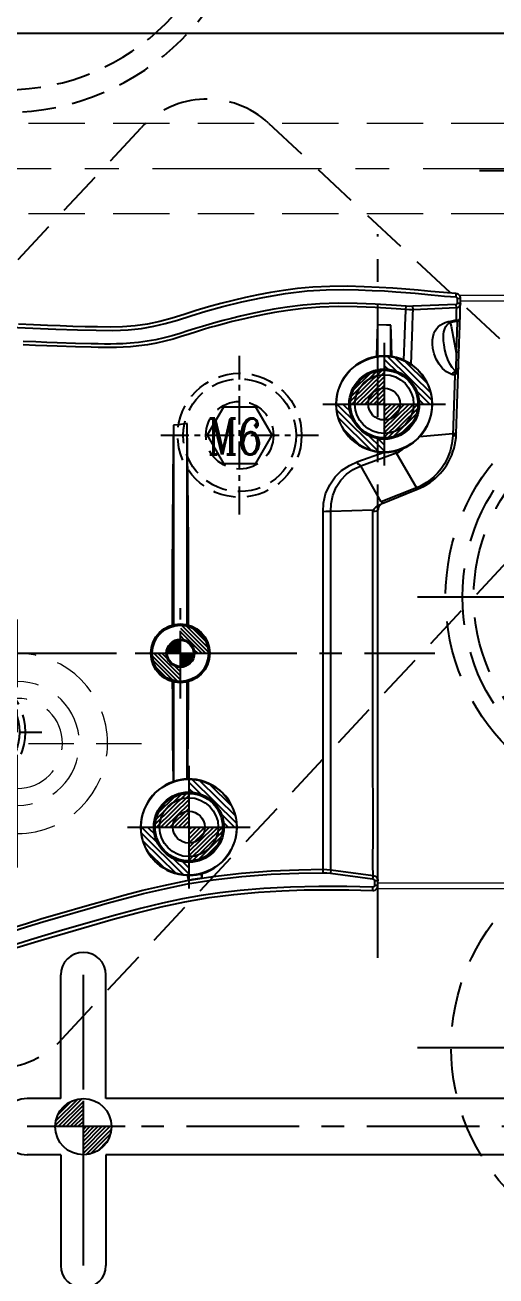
# Model space of a CAD drawing. Header units: millimetres. Extents: x 33920 to 35330, y -21664 to -20666.
# Drawn here: x 34543.4 to 34585.2, y -20883.6 to -20772.6 of the extents above; entities that cross this region are included whole.
import ezdxf

# ---------------------------------------------------------------- set-up
doc = ezdxf.new("R2010")
doc.units = ezdxf.units.MM
doc.header["$LTSCALE"] = 8
for name, pattern in [('CENTER', [2, 1.25, -0.25, 0.25, -0.25]), ('CENTER2', [1.125, 0.75, -0.125, 0.125, -0.125]), ('HIDDEN', [0.375, 0.25, -0.125])]:
    doc.linetypes.add(name, pattern=pattern)
for name, color, linetype in [('Cav-cor', 1, 'Continuous'), ('DEFAULT_1', 7, 'CENTER'), ('PIN', 5, 'Continuous'), ('Ru', 8, 'Continuous'), ('SCREW', 52, 'HIDDEN'), ('SP', 3, 'Continuous'), ('SPRING', 142, 'Continuous'), ('壓塊', 157, 'Continuous')]:
    doc.layers.add(name, color=color, linetype=linetype)
for name, color, linetype, lineweight in [('dim', 3, 'Continuous', 15), ('WR', 122, 'HIDDEN', 18), ('枕位', 75, 'Continuous', 15)]:
    doc.layers.add(name, color=color, linetype=linetype, lineweight=lineweight)
doc.styles.add('ROMANC', font='RomanC.ttf', dxfattribs={"width": 0.8, "height": 7})
doc.styles.get("Standard").update_dxf_attribs({"font": 'txt.shx', "width": 0.67, "bigfont": 'chineset.shx'})

# ---------------------------------------------------------------- blocks, each defined once
blk = doc.blocks.new('20160824.190618')
at = {"layer": 'PIN', "linetype": 'Continuous'}
h = blk.add_hatch(dxfattribs=at)
h.set_pattern_fill('ANSI31', color=256, scale=14.666667, style=0)
h.set_pattern_definition([(315, (-128345.2846, -36662.2767), (-1.296362432, -1.296362432), [])])
h.paths.add_polyline_path([(-16, 0), (-16, -11, -0.414214), (-27, 0)])
h.paths.add_polyline_path([(-5, 0), (-16, 0), (-16, 11, -0.414214)])
at = {"layer": 'PIN', "linetype": 'CENTER2'}
for p, q in [((-16, -16.5), (-16, 16.5)), ((-32.5, 0), (0.5, 0))]:
    blk.add_line(p, q, dxfattribs=at)
at = {"layer": 'PIN', "linetype": 'Continuous'}
blk.add_circle((-16, 0), 11, dxfattribs=at)
at = {"layer": 'SPRING', "linetype": 'CENTER', "ltscale": 0.5}
for p, q in [((-16, 23.5), (-16, -23.5)), ((-39.5, 0), (7.5, 0))]:
    blk.add_line(p, q, dxfattribs=at)
at = {"layer": 'SPRING', "linetype": 'HIDDEN', "ltscale": 1.5}
for radius in [22, 20, 12.5, 12]:
    blk.add_circle((-16, 0), radius, dxfattribs=at)
for centre, start, end in [((0, 0), 0, 180), ((-32, 0), 180, 0)]:
    blk.add_arc(centre, 4, start, end, dxfattribs=at)
blk = doc.blocks.new('20140410.082121')
at = {"layer": 'SCREW', "color": 137, "linetype": 'CENTER', "ltscale": 0.25}
for p, q in [((0, -7.04), (0, 7.04)), ((-7, 0), (7, 0))]:
    blk.add_line(p, q, dxfattribs=at)
at = {"layer": 'SCREW', "color": 137, "linetype": 'Continuous'}
blk.add_lwpolyline([(-1.44, 2.5), (-2.89, 0), (-1.44, -2.5), (1.44, -2.5), (2.89, 0), (1.44, 2.5)], close=True, dxfattribs=at)
at = {"layer": 'SCREW', "color": 137}
for radius in [5.5, 5, 3]:
    blk.add_circle((0, 0), radius, dxfattribs=at)
at = {"layer": 'dim', "style": 'ROMANC', "width": 0.8}
blk.add_text('M6', height=3.172, dxfattribs=at).set_placement((-2.87, -1.7))
blk = doc.blocks.new('20160827.105633')
at = {"color": 8, "linetype": 'HIDDEN', "ltscale": 2.5}
blk.add_circle((0, 0), 19, dxfattribs=at)
at = {"layer": 'SP', "linetype": 'CENTER'}
for p, q in [((0, -21.5), (0, 21.5)), ((-21.5, 0), (21.5, 0))]:
    blk.add_line(p, q, dxfattribs=at)
at = {"layer": 'SP', "linetype": 'HIDDEN', "ltscale": 2.5}
for radius in [17.5, 16.5]:
    blk.add_circle((0, 0), radius, dxfattribs=at)
at = {"layer": 'dim', "insert": (-5.29, -6.05), "char_height": 4.063, "attachment_point": 5}
blk.add_mtext('Ø35', dxfattribs=at)
at = {"layer": 'SP'}
for s, p in [('S', (-6.08, 3.36)), ('P', (4.33, -7.12))]:
    blk.add_text(s, height=4.58, dxfattribs=at).set_placement(p)
blk = doc.blocks.new('20160904.091723')
at = {"layer": 'WR', "linetype": 'CENTER'}
blk.add_line((0, 11), (0, -11), dxfattribs=at)
at = {"layer": 'WR', "linetype": 'HIDDEN', "ltscale": 2}
blk.add_line((-11, 0), (11, 0), dxfattribs=at)
for radius in [8, 5.5, 4]:
    blk.add_circle((0, 0), radius, dxfattribs=at)

msp = doc.modelspace()

# ---------------------------------------------------------------- hatches: boundary and pattern name
at = {"layer": 'PIN', "linetype": 'Continuous'}
h = msp.add_hatch(dxfattribs=at)
h.set_pattern_fill('ANSI31', color=140, scale=3.090909, angle=90.5, style=0)
h.set_pattern_definition([(135.5, (34892.66794, -20825.44362), (-0.27080585, -0.27557404), [])])
h.paths.add_polyline_path([(34575.197, -20801.956, -0.4142136), (34579.484, -20806.169), (34578.234, -20806.18, 0.4142136), (34575.208, -20803.206)])
h.paths.add_polyline_path([(34572.234, -20806.232, 0.4142136), (34575.26, -20809.206), (34575.271, -20810.456, -0.4142136), (34570.984, -20806.243)])
h = msp.add_hatch(dxfattribs=at)
h.set_pattern_fill('ANSI31', color=140, scale=2.181818, angle=89.5, style=0)
h.set_pattern_definition([(44.5, (34351.16288, -20819.78554), (0.19115707, -0.19452285), [])])
h.paths.add_polyline_path([(34575.234, -20806.206), (34578.234, -20806.232, -0.4142136), (34575.208, -20809.206)])
h.paths.add_polyline_path([(34575.26, -20803.206), (34575.234, -20806.206), (34572.234, -20806.18, -0.4142136)])
h = msp.add_hatch(dxfattribs=at)
h.set_pattern_fill('ANSI31', color=31, scale=2, angle=90, style=0)
h.set_pattern_definition([(135, (34762.42597, -20842.55587), (-0.1767767, -0.1767767), [])])
h.paths.add_polyline_path([(34557.144, -20825.816, -0.4142136), (34559.644, -20828.316), (34558.394, -20828.316, 0.4142136), (34557.144, -20827.066)])
h.paths.add_polyline_path([(34555.894, -20828.316, 0.4142136), (34557.144, -20829.566), (34557.144, -20830.816, -0.4142136), (34554.644, -20828.316)])
h = msp.add_hatch(dxfattribs=at)
h.set_pattern_fill('ANSI31', color=31, angle=90, style=0)
h.set_pattern_definition([(45, (34351.86192, -20842.55587), (0.08838835, -0.08838835), [])])
h.paths.add_polyline_path([(34557.144, -20828.316), (34558.394, -20828.316, -0.4142136), (34557.144, -20829.566)])
h.paths.add_polyline_path([(34557.144, -20827.066), (34557.144, -20828.316), (34555.894, -20828.316, -0.4142136)])
h = msp.add_hatch(dxfattribs=at)
h.set_pattern_fill('ANSI31', color=140, scale=3.090909, angle=90.5, style=0)
h.set_pattern_definition([(135.5, (34875.3317, -20862.98037), (-0.27080585, -0.27557404), [])])
h.paths.add_polyline_path([(34557.861, -20839.493, -0.4142136), (34562.148, -20843.706), (34560.898, -20843.717, 0.4142136), (34557.872, -20840.743)])
h.paths.add_polyline_path([(34554.898, -20843.769, 0.4142136), (34557.924, -20846.743), (34557.935, -20847.993, -0.4142136), (34553.648, -20843.78)])
h = msp.add_hatch(dxfattribs=at)
h.set_pattern_fill('ANSI31', color=140, scale=2.181818, angle=89.5, style=0)
h.set_pattern_definition([(44.5, (34333.82663, -20857.3223), (0.19115707, -0.19452285), [])])
h.paths.add_polyline_path([(34557.898, -20843.743), (34560.898, -20843.769, -0.4142136), (34557.872, -20846.743)])
h.paths.add_polyline_path([(34557.924, -20840.743), (34557.898, -20843.743), (34554.898, -20843.717, -0.4142136)])
h = msp.add_hatch(dxfattribs=at)
h.set_pattern_fill('ANSI31', color=5, scale=2, angle=90, style=0)
h.set_pattern_definition([(45, (34343.2529, -20884.55587), (0.1767767, -0.1767767), [])])
h.paths.add_polyline_path([(34548.535, -20870.316), (34551.035, -20870.316, -0.4142136), (34548.535, -20872.816)])
h.paths.add_polyline_path([(34548.535, -20867.816), (34548.535, -20870.316), (34546.035, -20870.316, -0.4142136)])

# ---------------------------------------------------------------- linework, layer by layer
at = {"color": 8, "linetype": 'CENTER', "ltscale": 1.5}
msp.add_line((34615.681, -20785.516), (34583.681, -20785.516), dxfattribs=at)
at = {"color": 8, "linetype": 'CENTER', "ltscale": 2}
msp.add_line((34621.181, -20863.316), (34578.181, -20863.316), dxfattribs=at)
at = {"color": 8, "linetype": 'HIDDEN', "ltscale": 2}
msp.add_circle((34599.681, -20863.316), 18.5, dxfattribs=at)
at = {"layer": 'Cav-cor', "color": 1}
for p, q in [((34726.681, -20773.316), (34472.681, -20773.316)), ((34581.599, -20796.389), (34581.577, -20796.69)), ((34581.718, -20796.417), (34581.599, -20796.392)), ((34581.717, -20796.845), (34581.703, -20797.275)), ((34582.018, -20796.855), (34581.717, -20796.845)), ((34581.829, -20796.475), (34581.718, -20796.417)), ((34581.92, -20796.561), (34581.829, -20796.475)), ((34581.974, -20796.649), (34581.92, -20796.561)), ((34581.939, -20799.313), (34582.018, -20796.861)), ((34582.009, -20796.752), (34581.974, -20796.649)), ((34582.018, -20796.861), (34582.009, -20796.752)), ((34577.145, -20797.915), (34577.148, -20797.812)), ((34577.148, -20797.812), (34577.174, -20797.512)), ((34577.743, -20799.341), (34577.785, -20798.222)), ((34581.626, -20797.353), (34577.785, -20797.524)), ((34577.799, -20797.826), (34577.785, -20797.524)), ((34577.785, -20798.222), (34577.799, -20797.826)), ((34581.639, -20797.654), (34577.799, -20797.826)), ((34581.633, -20797.891), (34581.617, -20798.737)), ((34581.639, -20797.654), (34581.626, -20797.353)), ((34582.004, -20797.285), (34581.703, -20797.275)), ((34582.004, -20797.285), (34581.973, -20797.424)), ((34574.631, -20799.16), (34574.631, -20801.978)), ((34575.837, -20801.978), (34575.837, -20799.199)), ((34577.642, -20802.678), (34577.743, -20799.341)), ((34580.923, -20798.887), (34581.154, -20798.836)), ((34581.102, -20798.963), (34581.295, -20798.918)), ((34581.102, -20798.963), (34581.168, -20799.286)), ((34581.154, -20798.836), (34581.617, -20798.737)), ((34581.168, -20799.286), (34581.611, -20801.646)), ((34581.295, -20798.918), (34581.688, -20798.83)), ((34581.702, -20798.902), (34581.611, -20801.646)), ((34581.882, -20798.717), (34581.827, -20798.771)), ((34581.915, -20799.967), (34581.939, -20799.313)), ((34581.631, -20808.828), (34581.915, -20799.967)), ((34549.236, -20801.156), (34547.825, -20801.119)), ((34549.243, -20800.854), (34547.834, -20800.818)), ((34574.579, -20800.848), (34574.553, -20801.99)), ((34574.553, -20801.99), (34574.631, -20801.978)), ((34575.916, -20801.99), (34575.837, -20801.978)), ((34581.611, -20801.646), (34581.594, -20803.137)), ((34581.499, -20803.631), (34581.411, -20806.335)), ((34581.69, -20803.194), (34581.591, -20803.219)), ((34581.797, -20803.142), (34581.782, -20803.199)), ((34581.411, -20806.335), (34581.318, -20809.025)), ((34556.541, -20808.086), (34556.51, -20809.95)), ((34556.541, -20808.086), (34556.541, -20825.774)), ((34557.747, -20825.774), (34557.747, -20807.914)), ((34581.323, -20808.853), (34578.38, -20809.095)), ((34581.595, -20808.748), (34581.637, -20808.656)), ((34556.51, -20809.95), (34556.471, -20813.06)), ((34572.909, -20811.3), (34575.232, -20810.477)), ((34576.302, -20810.532), (34576.445, -20810.494)), ((34573.147, -20811.684), (34576.3, -20810.528)), ((34576.302, -20810.532), (34578.102, -20813.635)), ((34574.97, -20814.884), (34573.147, -20811.684)), ((34579.97, -20812.324), (34579.646, -20812.651)), ((34556.471, -20813.06), (34556.439, -20817.125)), ((34578.102, -20813.635), (34574.97, -20814.884)), ((34577.166, -20814.174), (34578.187, -20813.763)), ((34578.386, -20813.508), (34578.102, -20813.635)), ((34578.187, -20813.763), (34578.77, -20813.489)), ((34578.77, -20813.489), (34579.305, -20813.157)), ((34579.305, -20813.157), (34579.79, -20812.772)), ((34575.065, -20815.027), (34577.166, -20814.174)), ((34569.824, -20818.042), (34569.828, -20815.75)), ((34574.239, -20815.611), (34570.494, -20815.728)), ((34570.494, -20818.024), (34570.498, -20815.728)), ((34574.23, -20817.475), (34574.231, -20815.741)), ((34574.589, -20815.286), (34574.545, -20815.315)), ((34574.636, -20815.257), (34574.589, -20815.286)), ((34574.681, -20848.912), (34574.681, -20815.597)), ((34574.959, -20815.083), (34575.065, -20815.027)), ((34575.087, -20814.957), (34575.17, -20814.959)), ((34556.439, -20817.125), (34556.424, -20820.966)), ((34569.82, -20845.329), (34569.824, -20818.042)), ((34570.489, -20842.351), (34570.494, -20818.024)), ((34574.235, -20837.365), (34574.23, -20817.475)), ((34556.424, -20820.966), (34556.42, -20825.806)), ((34556.541, -20830.859), (34556.541, -20839.693)), ((34557.747, -20839.474), (34557.747, -20830.859)), ((34557.825, -20835.902), (34557.855, -20830.83)), ((34557.786, -20839.473), (34557.825, -20835.902)), ((34556.461, -20836.048), (34556.501, -20839.706)), ((34574.252, -20843.163), (34574.235, -20837.365)), ((34556.501, -20839.706), (34556.541, -20839.693)), ((34557.786, -20839.473), (34557.747, -20839.474)), ((34574.249, -20844.697), (34574.252, -20843.163)), ((34574.238, -20846.673), (34574.249, -20844.697)), ((34557.745, -20848.011), (34557.815, -20848.013)), ((34557.815, -20848.013), (34557.867, -20848.439)), ((34559.072, -20847.85), (34559.012, -20847.866)), ((34559.057, -20848.238), (34559.012, -20847.866)), ((34559.072, -20848.031), (34559.072, -20847.85)), ((34570.496, -20847.527), (34570.456, -20847.826)), ((34570.456, -20847.826), (34574.205, -20848.319)), ((34570.496, -20847.527), (34574.244, -20848.02)), ((34574.244, -20848.02), (34574.205, -20848.319)), ((34574.212, -20849.367), (34574.223, -20849.066)), ((34574.323, -20849.356), (34574.43, -20849.319)), ((34574.38, -20848.518), (34574.38, -20848.915)), ((34574.681, -20848.518), (34574.38, -20848.518)), ((34574.681, -20848.915), (34574.38, -20848.915)), ((34574.43, -20849.319), (34574.524, -20849.256)), ((34574.524, -20849.256), (34574.599, -20849.173)), ((34574.599, -20849.173), (34574.646, -20849.088)), ((34574.668, -20848.405), (34574.681, -20848.518)), ((34574.212, -20849.365), (34574.323, -20849.356))]:
    msp.add_line(p, q, dxfattribs=at)
for points in [[(34542.043, -20799.371), (34544.043, -20799.473), (34546.099, -20799.556), (34548.002, -20799.616), (34549.676, -20799.657), (34551.165, -20799.666), (34552.501, -20799.613), (34553.699, -20799.487), (34554.786, -20799.301), (34555.805, -20799.059), (34556.882, -20798.744), (34558.068, -20798.364), (34559.413, -20797.951), (34560.926, -20797.54), (34562.605, -20797.135), (34564.476, -20796.739), (34566.484, -20796.396), (34568.403, -20796.167), (34570.091, -20796.065), (34571.595, -20796.045), (34572.948, -20796.068), (34574.167, -20796.113), (34575.266, -20796.167), (34576.259, -20796.23), (34577.158, -20796.3), (34577.977, -20796.373)], [(34573.443, -20795.785), (34571.958, -20795.749), (34570.403, -20795.757), (34568.901, -20795.828), (34567.543, -20795.955), (34566.31, -20796.12), (34565.155, -20796.309), (34564.037, -20796.522), (34562.93, -20796.756), (34561.828, -20797.009), (34560.729, -20797.282), (34559.632, -20797.578), (34558.546, -20797.899), (34557.477, -20798.241), (34556.413, -20798.575), (34555.334, -20798.871), (34554.235, -20799.1), (34553.121, -20799.256), (34552.009, -20799.343), (34550.905, -20799.369), (34549.803, -20799.359), (34548.697, -20799.335), (34547.594, -20799.304), (34546.488, -20799.269), (34545.346, -20799.228), (34544.125, -20799.176), (34542.784, -20799.11)], [(34581.599, -20796.392), (34580.483, -20796.304), (34579.371, -20796.205), (34578.258, -20796.099), (34577.14, -20795.999), (34575.995, -20795.912), (34574.779, -20795.842), (34573.443, -20795.785)], [(34577.977, -20796.373), (34579.406, -20796.509), (34580.028, -20796.565), (34580.594, -20796.613), (34581.109, -20796.654), (34581.577, -20796.69)], [(34581.577, -20796.69), (34581.621, -20796.7), (34581.662, -20796.724), (34581.694, -20796.76), (34581.712, -20796.803), (34581.717, -20796.845)], [(34577.148, -20797.812), (34575.864, -20797.714), (34574.427, -20797.634), (34572.836, -20797.574), (34571.137, -20797.553), (34569.53, -20797.599), (34568.035, -20797.718), (34566.68, -20797.891), (34565.487, -20798.085), (34564.424, -20798.286), (34563.454, -20798.49), (34562.563, -20798.692), (34561.756, -20798.886), (34561.021, -20799.073), (34560.367, -20799.249), (34559.772, -20799.417), (34559.193, -20799.591), (34558.578, -20799.784), (34557.914, -20799.998), (34557.223, -20800.217), (34556.509, -20800.429), (34555.772, -20800.624), (34555.014, -20800.793), (34554.241, -20800.931), (34553.456, -20801.037), (34552.72, -20801.108), (34552.061, -20801.15), (34551.476, -20801.17), (34550.938, -20801.176), (34550.409, -20801.175), (34549.852, -20801.168), (34549.236, -20801.156)], [(34577.174, -20797.512), (34575.884, -20797.414), (34574.442, -20797.333), (34572.844, -20797.272), (34571.136, -20797.252), (34569.514, -20797.298), (34568.003, -20797.419), (34566.637, -20797.593), (34565.435, -20797.788), (34564.364, -20797.991), (34563.39, -20798.196), (34562.495, -20798.398), (34561.684, -20798.593), (34560.945, -20798.781), (34560.287, -20798.958), (34559.688, -20799.128), (34559.104, -20799.303), (34558.487, -20799.497), (34557.822, -20799.711), (34557.134, -20799.929), (34556.427, -20800.139), (34555.7, -20800.332), (34554.955, -20800.497), (34554.194, -20800.633), (34553.421, -20800.738), (34552.696, -20800.808), (34552.047, -20800.849), (34551.469, -20800.868), (34550.937, -20800.875), (34550.412, -20800.873), (34549.857, -20800.866), (34549.243, -20800.854)], [(34576.984, -20802.31), (34577.058, -20800.044), (34577.088, -20799.203), (34577.145, -20797.915)], [(34577.799, -20797.826), (34577.473, -20797.83), (34577.148, -20797.812)], [(34577.785, -20797.524), (34577.479, -20797.528), (34577.174, -20797.512)], [(34581.703, -20797.275), (34581.696, -20797.305), (34581.68, -20797.329), (34581.655, -20797.346), (34581.626, -20797.353)], [(34581.639, -20797.654), (34581.638, -20797.692), (34581.633, -20797.891)], [(34581.973, -20797.424), (34581.894, -20797.541), (34581.777, -20797.622), (34581.639, -20797.654)], [(34574.631, -20799.16), (34574.605, -20799.908), (34574.579, -20800.848)], [(34575.837, -20799.199), (34575.437, -20799.185), (34574.631, -20799.16)], [(34575.916, -20801.99), (34575.889, -20800.864), (34575.863, -20799.939), (34575.837, -20799.199)], [(34581.247, -20803.579), (34580.769, -20803.344), (34580.407, -20803.033), (34580.105, -20802.654), (34579.855, -20802.216), (34579.666, -20801.736), (34579.552, -20801.259), (34579.509, -20800.85), (34579.519, -20800.499), (34579.568, -20800.196), (34579.649, -20799.933), (34579.757, -20799.706), (34579.886, -20799.511), (34580.036, -20799.343), (34580.212, -20799.196), (34580.416, -20799.07), (34580.649, -20798.966), (34580.923, -20798.887)], [(34581.518, -20803.241), (34581.268, -20802.969), (34581.069, -20802.639), (34580.896, -20802.26), (34580.747, -20801.835), (34580.626, -20801.384), (34580.546, -20800.947), (34580.506, -20800.581), (34580.495, -20800.273), (34580.508, -20800.012), (34580.537, -20799.789), (34580.581, -20799.6), (34580.636, -20799.441), (34580.702, -20799.306), (34580.78, -20799.192), (34580.872, -20799.096), (34580.978, -20799.02), (34581.102, -20798.964)], [(34580.923, -20798.887), (34580.984, -20798.918), (34581.043, -20798.943), (34581.102, -20798.963)], [(34581.617, -20798.737), (34581.72, -20798.755), (34581.809, -20798.746), (34581.881, -20798.717)], [(34581.617, -20798.737), (34581.657, -20798.791), (34581.688, -20798.83)], [(34581.827, -20798.771), (34581.761, -20798.809), (34581.688, -20798.83)], [(34581.688, -20798.83), (34581.693, -20798.841), (34581.697, -20798.854), (34581.7, -20798.868), (34581.702, -20798.884), (34581.702, -20798.902)], [(34581.961, -20798.62), (34581.925, -20798.751), (34581.832, -20798.852), (34581.702, -20798.902)], [(34581.881, -20798.717), (34581.906, -20798.703), (34581.931, -20798.677), (34581.947, -20798.658), (34581.957, -20798.64), (34581.961, -20798.62)], [(34547.825, -20801.119), (34546.201, -20801.068), (34545.29, -20801.035), (34544.291, -20800.993), (34543.192, -20800.941)], [(34547.834, -20800.818), (34546.212, -20800.767), (34545.301, -20800.733), (34544.304, -20800.692), (34543.207, -20800.64)], [(34581.87, -20801.427), (34581.834, -20801.53), (34581.741, -20801.609), (34581.611, -20801.646)], [(34581.499, -20803.631), (34581.413, -20803.618), (34581.329, -20803.601), (34581.247, -20803.579)], [(34581.248, -20803.58), (34581.34, -20803.473), (34581.43, -20803.36), (34581.518, -20803.241)], [(34581.782, -20803.199), (34581.709, -20803.367), (34581.613, -20803.51), (34581.499, -20803.63)], [(34581.586, -20803.289), (34581.56, -20803.409), (34581.531, -20803.523), (34581.499, -20803.631)], [(34581.591, -20803.219), (34581.555, -20803.23), (34581.518, -20803.241)], [(34581.586, -20803.289), (34581.552, -20803.267), (34581.518, -20803.241)], [(34581.782, -20803.199), (34581.734, -20803.242), (34581.667, -20803.273), (34581.586, -20803.289)], [(34581.591, -20803.219), (34581.589, -20803.254), (34581.586, -20803.289)], [(34581.594, -20803.137), (34581.593, -20803.179), (34581.591, -20803.219)], [(34581.821, -20802.955), (34581.79, -20803.036), (34581.71, -20803.101), (34581.594, -20803.137)], [(34581.809, -20803.085), (34581.765, -20803.147), (34581.69, -20803.194)], [(34557.747, -20807.914), (34556.938, -20808.032), (34556.541, -20808.086)], [(34557.866, -20825.805), (34557.865, -20821.978), (34557.855, -20818.584), (34557.839, -20815.621), (34557.817, -20812.979), (34557.787, -20810.462), (34557.747, -20807.914)], [(34581.318, -20809.025), (34581.25, -20809.699), (34581.089, -20810.374), (34580.861, -20810.972), (34580.589, -20811.491), (34580.288, -20811.939), (34579.97, -20812.324)], [(34581.318, -20809.025), (34581.477, -20808.99), (34581.589, -20808.92), (34581.631, -20808.828)], [(34581.323, -20808.853), (34581.482, -20808.819), (34581.595, -20808.748)], [(34576.303, -20810.531), (34576.322, -20810.44), (34576.322, -20810.337)], [(34576.445, -20810.494), (34576.56, -20810.448), (34576.658, -20810.392), (34576.751, -20810.33), (34576.84, -20810.26), (34576.925, -20810.18), (34577.007, -20810.092)], [(34569.828, -20815.75), (34569.856, -20814.992), (34570.033, -20814.166), (34570.399, -20813.353), (34570.874, -20812.663), (34571.456, -20812.107), (34572.142, -20811.647), (34572.909, -20811.3)], [(34572.904, -20811.302), (34572.869, -20811.486), (34573.037, -20811.574), (34573.146, -20811.684)], [(34570.494, -20815.728), (34570.516, -20815.047), (34570.664, -20814.307), (34570.979, -20813.572), (34571.392, -20812.938), (34571.877, -20812.432), (34572.473, -20812.013), (34573.147, -20811.685)], [(34579.646, -20812.651), (34579.32, -20812.926), (34578.999, -20813.157), (34578.686, -20813.35), (34578.386, -20813.508)], [(34578.102, -20813.635), (34578.146, -20813.709), (34578.184, -20813.752), (34578.182, -20813.765)], [(34574.97, -20814.884), (34575.017, -20814.931), (34575.087, -20814.957)], [(34570.494, -20815.728), (34570.272, -20815.739), (34570.049, -20815.746), (34569.826, -20815.751)], [(34574.681, -20815.597), (34574.648, -20815.649), (34574.552, -20815.694), (34574.407, -20815.726), (34574.231, -20815.741)], [(34574.231, -20815.741), (34574.233, -20815.676), (34574.24, -20815.611)], [(34574.31, -20815.54), (34574.282, -20815.575), (34574.269, -20815.59), (34574.256, -20815.603), (34574.239, -20815.611)], [(34574.545, -20815.315), (34574.506, -20815.344), (34574.47, -20815.373), (34574.439, -20815.4), (34574.41, -20815.427), (34574.385, -20815.453), (34574.362, -20815.477), (34574.343, -20815.5), (34574.325, -20815.521), (34574.31, -20815.54)], [(34574.745, -20815.196), (34574.689, -20815.227), (34574.636, -20815.257)], [(34574.733, -20815.352), (34574.791, -20815.249), (34574.867, -20815.159), (34574.959, -20815.083)], [(34574.946, -20815.094), (34574.935, -20815.099), (34574.869, -20815.134), (34574.805, -20815.166), (34574.745, -20815.196)], [(34556.43, -20830.83), (34556.436, -20832.177), (34556.461, -20836.048)], [(34570.496, -20847.527), (34570.494, -20847.254), (34570.489, -20842.351)], [(34569.815, -20847.785), (34569.812, -20847.213), (34569.82, -20845.329)], [(34574.244, -20848.02), (34574.238, -20847.12), (34574.238, -20846.673)], [(34546.197, -20851.462), (34549.071, -20850.632), (34550.579, -20850.206), (34552.128, -20849.782), (34553.813, -20849.347), (34555.675, -20848.908), (34557.734, -20848.487), (34560.022, -20848.119), (34562.56, -20847.827), (34565.191, -20847.628), (34567.647, -20847.521), (34569.813, -20847.484)], [(34546.281, -20851.751), (34549.154, -20850.922), (34550.66, -20850.496), (34552.206, -20850.074), (34553.886, -20849.64), (34555.741, -20849.202), (34557.789, -20848.784), (34560.063, -20848.418), (34562.588, -20848.127), (34565.209, -20847.928), (34567.656, -20847.822), (34569.815, -20847.785)], [(34557.745, -20848.011), (34557.795, -20848.216), (34557.835, -20848.357), (34557.867, -20848.439)], [(34557.867, -20848.439), (34558.263, -20848.369), (34558.658, -20848.302), (34559.057, -20848.238)], [(34559.057, -20848.238), (34559.067, -20848.159), (34559.072, -20848.031)], [(34569.813, -20847.484), (34570.155, -20847.494), (34570.496, -20847.527)], [(34569.815, -20847.785), (34570.136, -20847.794), (34570.456, -20847.826)], [(34574.244, -20848.02), (34574.354, -20848.047), (34574.461, -20848.102), (34574.556, -20848.186), (34574.627, -20848.29), (34574.668, -20848.405)], [(34526.387, -20861.275), (34530.279, -20859.417), (34532.268, -20858.49), (34534.29, -20857.589), (34536.342, -20856.728), (34538.419, -20855.913), (34540.522, -20855.147), (34542.646, -20854.434), (34544.779, -20853.768), (34546.914, -20853.134), (34549.05, -20852.517), (34551.183, -20851.913), (34553.307, -20851.341), (34555.427, -20850.817), (34557.554, -20850.361), (34559.706, -20849.991), (34561.895, -20849.711), (34564.067, -20849.513), (34566.144, -20849.387), (34568.137, -20849.316), (34570.104, -20849.29)], [(34574.223, -20849.066), (34571.923, -20849.003), (34569.423, -20848.994), (34566.905, -20849.054), (34564.539, -20849.179), (34562.455, -20849.351), (34560.644, -20849.557), (34558.977, -20849.801), (34557.321, -20850.101), (34555.564, -20850.478), (34553.597, -20850.956), (34551.386, -20851.546), (34548.953, -20852.234), (34546.388, -20852.977), (34543.846, -20853.742), (34541.514, -20854.492), (34539.477, -20855.202), (34537.548, -20855.926), (34535.549, -20856.73), (34533.518, -20857.599), (34531.598, -20858.468), (34529.865, -20859.281), (34526.912, -20860.691)], [(34570.104, -20849.29), (34572.109, -20849.306), (34574.212, -20849.365)], [(34574.205, -20848.319), (34574.249, -20848.329), (34574.292, -20848.352), (34574.33, -20848.385), (34574.358, -20848.427), (34574.375, -20848.473), (34574.38, -20848.518)], [(34574.38, -20848.915), (34574.373, -20848.961), (34574.35, -20849.005), (34574.314, -20849.04), (34574.269, -20849.061), (34574.223, -20849.066)], [(34574.646, -20849.088), (34574.673, -20848.998), (34574.681, -20848.912)], [(34518.406, -20862.949), (34521.043, -20861.769), (34523.857, -20860.47), (34526.532, -20859.202), (34528.883, -20858.078), (34530.983, -20857.091), (34532.994, -20856.183), (34534.915, -20855.36), (34536.698, -20854.64), (34538.421, -20853.983), (34540.193, -20853.349), (34541.922, -20852.77), (34543.477, -20852.278), (34544.852, -20851.859), (34546.197, -20851.462)], [(34518.527, -20863.225), (34521.167, -20862.044), (34523.985, -20860.743), (34526.662, -20859.474), (34529.013, -20858.35), (34531.109, -20857.365), (34533.115, -20856.459), (34535.031, -20855.639), (34536.808, -20854.92), (34538.525, -20854.265), (34540.292, -20853.634), (34542.015, -20853.057), (34543.566, -20852.566), (34544.938, -20852.148), (34546.281, -20851.751)]]:
    msp.add_lwpolyline(points, dxfattribs=at)
for centre, radius in [((34575.234, -20806.206), 3.115), ((34575.234, -20806.206), 2.613), ((34575.234, -20806.206), 1.407), ((34557.144, -20828.316), 2.613), ((34557.144, -20828.316), 1.156), ((34557.898, -20843.743), 3.115), ((34557.898, -20843.743), 2.613), ((34557.898, -20843.743), 1.407)]:
    msp.add_circle(centre, radius, dxfattribs=at)
for centre, radius, start, end in [((34575.234, -20806.206), 4.271, 99.17425, 80.81522), ((34575.234, -20806.206), 4.271, 81.88407, 98.11593), ((34576.107, -20808.65), 5.527, 304.07869, 358.15), ((34575.284, -20815.597), 0.603, 147.48288, 180), ((34557.898, -20843.743), 4.271, 109.07965, 267.95697), ((34557.898, -20843.743), 4.271, 92.02262, 108.52069), ((34557.898, -20843.743), 4.271, 285.95513, 91.50074), ((34557.898, -20843.743), 4.271, 268.88407, 285.11593)]:
    msp.add_arc(centre, radius, start, end, dxfattribs=at)
at = {"layer": 'DEFAULT_1', "color": 2, "linetype": 'CENTER'}
for p, q in [((34574.681, -20855.342), (34574.681, -20791.125)), ((34509.486, -20828.316), (34579.735, -20828.316))]:
    msp.add_line(p, q, dxfattribs=at)
at = {"layer": 'PIN', "color": 140, "linetype": 'Continuous'}
for p, q in [((34575.234, -20800.756), (34575.234, -20811.656)), ((34569.784, -20806.206), (34580.684, -20806.206)), ((34557.898, -20838.293), (34557.898, -20849.193)), ((34552.448, -20843.743), (34563.348, -20843.743))]:
    msp.add_line(p, q, dxfattribs=at)
at = {"layer": 'PIN', "color": 31, "linetype": 'CENTER2'}
for p, q in [((34557.144, -20832.316), (34557.144, -20824.316)), ((34553.144, -20828.316), (34561.144, -20828.316))]:
    msp.add_line(p, q, dxfattribs=at)
at = {"layer": 'PIN', "color": 5, "linetype": 'CENTER2'}
for p, q in [((34548.535, -20874.016), (34548.535, -20866.616)), ((34552.235, -20870.316), (34544.835, -20870.316))]:
    msp.add_line(p, q, dxfattribs=at)
at = {"layer": 'PIN', "color": 140, "linetype": 'Continuous'}
for centre, radius in [((34575.234, -20806.206), 4.25), ((34575.234, -20806.206), 3), ((34557.898, -20843.743), 4.25), ((34557.898, -20843.743), 3)]:
    msp.add_circle(centre, radius, dxfattribs=at)
at = {"layer": 'PIN', "color": 31, "linetype": 'Continuous'}
for radius in [2.5, 1.25]:
    msp.add_circle((34557.144, -20828.316), radius, dxfattribs=at)
at = {"layer": 'PIN', "color": 5, "linetype": 'Continuous'}
msp.add_circle((34548.535, -20870.316), 2.5, dxfattribs=at)
at = {"layer": 'Ru'}
for p, q in [((34546.535, -20867.816), (34546.535, -20856.853)), ((34550.535, -20867.816), (34550.535, -20856.853)), ((34546.535, -20867.816), (34543.535, -20867.816)), ((34596.681, -20867.816), (34550.535, -20867.816)), ((34546.535, -20872.816), (34543.535, -20872.816)), ((34546.535, -20872.816), (34546.535, -20882.645)), ((34550.535, -20872.816), (34550.535, -20882.645)), ((34596.681, -20872.816), (34550.535, -20872.816))]:
    msp.add_line(p, q, dxfattribs=at)
at = {"layer": 'Ru', "linetype": 'CENTER'}
for p, q in [((34548.535, -20882.645), (34548.535, -20856.853)), ((34599.681, -20870.316), (34543.535, -20870.316))]:
    msp.add_line(p, q, dxfattribs=at)
at = {"layer": 'Ru'}
for centre, radius, start, end in [((34548.535, -20856.853), 2, 0, 180), ((34543.535, -20870.316), 2.5, 90, 270), ((34548.535, -20882.645), 2, 180, 0)]:
    msp.add_arc(centre, radius, start, end, dxfattribs=at)
at = {"layer": 'WR', "linetype": 'HIDDEN', "ltscale": 2.5}
for p, q in [((34593.681, -20781.316), (34496.681, -20781.316)), ((34593.681, -20789.316), (34496.681, -20789.316))]:
    msp.add_line(p, q, dxfattribs=at)
at = {"layer": 'WR', "linetype": 'CENTER', "ltscale": 1.5}
msp.add_line((34593.681, -20785.316), (34492.681, -20785.316), dxfattribs=at)
at = {"layer": '壓塊', "color": 153, "linetype": 'HIDDEN', "ltscale": 2}
msp.add_lwpolyline([(34510.026, -20828.494), (34553.666, -20781.68, -0.4142136), (34564.973, -20781.283), (34589.843, -20804.467, -0.4142136), (34590.24, -20815.773), (34546.6, -20862.588, -0.4142136), (34535.293, -20862.985), (34510.423, -20839.801, -0.4142136)], format="xyb", close=True, dxfattribs=at)
at = {"layer": '枕位', "linetype": 'ByBlock'}
for p, q in [((34617.442, -20796.561), (34581.92, -20796.561)), ((34617.351, -20797.059), (34582.011, -20797.059)), ((34574.599, -20849.173), (34624.763, -20849.173)), ((34574.681, -20848.675), (34624.681, -20848.675))]:
    msp.add_line(p, q, dxfattribs=at)

# ---------------------------------------------------------------- block references
at = {"layer": 'SCREW', "linetype": 'ByBlock', "ltscale": 0.3}
for p in [(34562.407, -20808.967), (34537.859, -20835.3)]:
    msp.add_blockref('20140410.082121', p, dxfattribs=at)
at = {"layer": 'SP'}
msp.add_blockref('20160827.105633', (34599.681, -20823.316), dxfattribs=at)
at = {"layer": 'SPRING', "xscale": -0.9999999999999996}
msp.add_blockref('20160824.190618', (34525.681, -20758.316), dxfattribs=at)
at = {"layer": 'WR', "xscale": -1, "rotation": -180}
msp.add_blockref('20160904.091723', (34542.681, -20836.316), dxfattribs=at)

doc.saveas('drawing.dxf')
